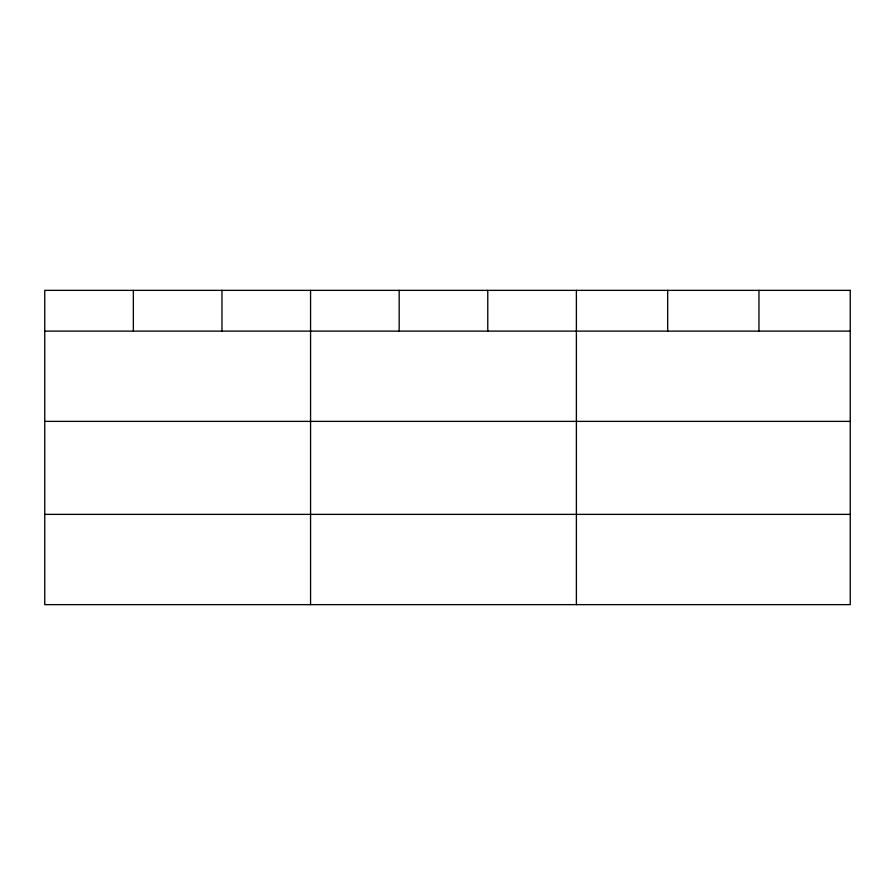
<?xml version="1.0" encoding="UTF-8"?>
<svg xmlns="http://www.w3.org/2000/svg" width="895" height="895" viewBox="0 0 895 895"><rect width="100%" height="100%" fill="white"/><g stroke="black" fill="none" stroke-linecap="round" stroke-linejoin="round"><path stroke-width="1.34" d="M44.75 331.116L850.25 331.116M44.75 421.377L850.25 421.377M44.75 514.368L850.25 514.368M758.96 290.36L758.96 331.116M667.67 290.36L667.67 331.116M576.38 290.36L576.38 604.64M487.775 290.36L487.775 331.116M399.17 290.36L399.17 331.116M310.565 290.36L310.565 604.64M221.96 290.36L221.96 331.116M133.355 290.36L133.355 331.116M850.25 290.36L44.75 290.36L44.75 604.64L850.25 604.64L850.25 290.36"/></g></svg>
